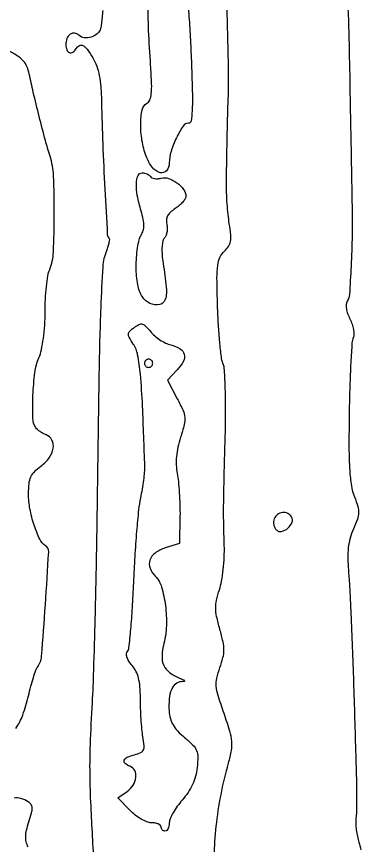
# Model space of a CAD drawing. Extents: x 0 to 5034, y 0 to 2560.
# Drawn here: x 374.1 to 458.6, y 2044.5 to 2244.8 of the extents above; entities that cross this region are included whole.
import ezdxf

# ---------------------------------------------------------------- set-up
doc = ezdxf.new("R2010")
doc.units = 0

msp = doc.modelspace()

# ---------------------------------------------------------------- linework, layer by layer
for points in [[(453.826869, 2255.28983, -0.003649), (454.260802, 2243.907211, -0.003192), (454.551667, 2232, 0.000024), (454.760393, 2220.461778, 0.000035), (454.947045, 2210.210938, 0.000019), (455.105831, 2201.541828, 0.000518), (455.150273, 2199.25, -0.009097), (455.166607, 2191.935934, -0.00847), (454.920226, 2184.449864, -0.004277), (454.522402, 2177.644852, -0.12226), (453.989688, 2175.983314, 0.1209), (453.746069, 2175.230419, 0.056278), (453.78751, 2174.198189, 0.047413), (454.091376, 2172.994699, 0.033807), (454.645375, 2171.718876, -0.038459), (455.167738, 2170.484643, -0.038254), (455.49603, 2169.182774, -0.040997), (455.600993, 2168.001219, -0.103615), (455.430559, 2167.159743, 0.085402), (455.137202, 2165.939553, 0.00309), (454.852051, 2161.142375, 0.00559), (454.612591, 2155.445875, 0.003883), (454.464016, 2149.00579, 0.004217), (454.405809, 2140.529625, 0.015238), (454.578719, 2135.134796, 0.023742), (454.990838, 2131.40296, 0.055845), (455.734745, 2128.704918, -0.021755), (456.541251, 2126.403808, -0.080947), (456.742782, 2124.886655, -0.078773), (456.454907, 2123.362713, -0.01993), (455.508061, 2121.017877, 0.036611), (454.685523, 2118.767622, 0.041931), (454.24543, 2116.520993, 0.033973), (454.1349, 2113.872387, 0.014376), (454.33042, 2110.318748, -0.008294), (454.590226, 2106.454181, -0.001617), (454.920333, 2099.481132, -0.001717), (455.251001, 2091.348461, -0.001589), (455.535168, 2083, -0.000304), (456.073037, 2065.218341, -0.003189), (456.242514, 2057.931205, -0.007628), (456.24926, 2053.763472, -0.024635), (456.075212, 2051, 0.040912), (456.039153, 2049.813457, 0.019429), (456.177054, 2048.289614, 0.01911), (456.445852, 2046.698133, 0.02566), (456.817319, 2045.283794, -0.031092), (457.267511, 2043.490713, -0.087188)], [(421.894558, 2041.967022, -0.022685), (422.34201, 2049.149355, -0.021415), (423.49115, 2056.73199, -0.019588), (425.310844, 2064.420536, 0.023461), (426.011238, 2067.48551, 0.067177), (426.106256, 2069.663835, 0.051421), (425.630226, 2072.095581, 0.009655), (424.221908, 2076.412103, -0.008543), (422.80072, 2080.735441, -0.052857), (422.348499, 2083.026314, -0.078607), (422.478981, 2084.953228, -0.031608), (423.230098, 2087.491567, 0.025699), (423.970068, 2089.887885, 0.062929), (424.195009, 2091.716071, 0.0536), (423.973927, 2093.711126, 0.014684), (423.199739, 2096.783707, -0.015696), (422.441831, 2099.817564, -0.050687), (422.209582, 2101.880131, -0.057688), (422.410881, 2103.801165, -0.024951), (423.09673, 2106.283707, 0.036359), (423.618808, 2108.356396, 0.015791), (424.02256, 2111.170839, 0.015529), (424.265153, 2114.202543, 0.019937), (424.290115, 2117, -0.002872), (424.150175, 2122.551457, -0.007069), (424.128478, 2126.629574, -0.004122), (424.216472, 2131.786358, -0.000463), (424.52381, 2143.5, 0.006264), (424.61099, 2149.458787, 0.008452), (424.531193, 2154.849483, 0.006465), (424.331573, 2159.318842, 0.07764), (423.968792, 2161, -0.06101), (423.574294, 2162.573617, -0.007504), (423.188904, 2166.103277, -0.008784), (422.866405, 2170.328527, -0.007155), (422.665423, 2174.86222, -0.004398), (422.52343, 2181.559969, -0.033873), (422.696877, 2184.692143, -0.076814), (423.235456, 2186.59106, -0.098082), (424.29788, 2188.062891, 0.05901), (425.29846, 2189.24388, 0.101702), (425.777294, 2190.434773, 0.068844), (425.844411, 2192.027358, 0.015846), (425.502945, 2194.700671, -0.013919), (425.213448, 2196.899646, -0.008034), (424.981519, 2199.558947, -0.008024), (424.834363, 2202.237691, -0.013312), (424.806741, 2204.5, -0.000602), (424.913109, 2211.309831, -0.001135), (425.018036, 2216.804754, -0.001394), (425.126716, 2221.304, -0.002494), (425.244755, 2225, 0.006973), (425.295565, 2227.211655, 0.002806), (425.30588, 2230.234375, 0.002776), (425.280642, 2233.490402, 0.003511), (425.219463, 2236.5, -0.002075), (424.822222, 2253.620431, -0.018745)], [(415.367034, 2249.660888, -0.004024), (415.749274, 2244.763705, -0.00422), (416.099501, 2239.067503, -0.003972), (416.361596, 2233.25, -0.0037), (416.575927, 2226.030405, -0.01839), (416.517099, 2221.972738, -0.027014), (416.259614, 2219.536263, -0.368288), (415.630314, 2219, 0.252742), (414.325943, 2218.295671, 0.032837), (412.713537, 2215.446047, 0.037241), (411.416579, 2212.149398, 0.075234), (411, 2209.396522, -0.172885), (410.328654, 2207.512955, -0.299879), (408.804318, 2207.035846, -0.159613), (406.862063, 2208.352987, -0.078479), (405.410174, 2211, -0.044872), (404.401372, 2214.864096, -0.043767), (404.08673, 2218.878952, -0.046017), (404.427815, 2222.236599, -0.22031), (405.5284, 2223.755956, 0.167364), (406.280724, 2224.59842, 0.073781), (406.655019, 2226.064354, 0.035856), (406.731529, 2228.530615, 0.006683), (406.486787, 2233.055646, -0.004953), (406.009186, 2241.353498, -0.016325), (405.927302, 2246.833715, -0.014013)], [(394.912799, 2246.248904, -0.002748), (394.598934, 2242.969793, -0.042522), (394.389814, 2241.857971, -0.14989), (393.589552, 2240.605247, -0.100865), (392.092158, 2239.779995, -0.104078), (390.432233, 2239.621412, -0.169916), (389.17146, 2240.22854, 0.163499), (388.131864, 2240.745248, 0.192841), (387.072418, 2240.481635, 0.146158), (386.278774, 2239.449823, 0.091605), (386, 2237.940983, 0.089964), (386.223047, 2236.711362, 0.216259), (386.862617, 2236.071086, 0.242922), (387.70169, 2236.169385, 0.106396), (388.5, 2237, -0.125118), (389.299056, 2237.772156, -0.262832), (390.134777, 2237.776585, -0.111074), (391.129001, 2236.886872, -0.01891), (392.534392, 2234.75, -0.049251), (393.464167, 2232.803005, -0.038609), (394.088571, 2230.546169, -0.030116), (394.46477, 2227.724127, -0.013666), (394.632399, 2224, 0.005162), (394.91268, 2213.983431, 0.003949), (395.418736, 2203.036697, 0.00069), (396.025571, 2192.108875, 0.184177), (396.405101, 2191.261566, -0.219486), (396.527238, 2190.930344, -0.027631), (396.422508, 2190.15399, -0.028317), (396.181816, 2189.195213, -0.019905), (395.808276, 2188.147177, 0.079283), (394.938999, 2184.330754, 0.007067), (394.429687, 2174.46591, 0.005325), (394.004333, 2158.597733, 0.000917), (393.573449, 2128.5, -0.001568), (393.347533, 2114.036719, -0.001551), (393.03022, 2099.521875, -0.001521), (392.674393, 2086.818226, -0.005999), (392.337669, 2079, 0.004162), (391.86412, 2068.870626, 0.012309), (391.768202, 2061.907797, 0.00952), (392.002736, 2054.061199, 0.001723), (392.765952, 2039.5, -0.010364)], [(373.885997, 2072.769339, 0.067604), (375.610461, 2076.032243, 0.031046), (376.984587, 2080.651894, -0.008229), (377.560175, 2082.968763, -0.010355), (378.172588, 2085.093132, -0.008663), (378.750702, 2086.84525, -0.077297), (379.131574, 2087.558769, 0.141494), (380.130523, 2090.184949, 0.003797), (381.063753, 2102.644112, 0.00245), (381.86408, 2115.480214, 0.275303), (381.107628, 2116.933482, -0.144849), (379.709912, 2118.496811, -0.03112), (378.348225, 2121.909911, -0.032778), (377.335721, 2125.84473, -0.046614), (377, 2129.437944, -0.024157), (377.121174, 2131.944487, -0.080991), (377.539748, 2133.529164, -0.091989), (378.407333, 2134.788287, -0.036858), (380, 2136.158121, 0.07876), (381.988107, 2138.180057, 0.11442), (382.940084, 2140.483425, 0.158228), (382.641415, 2142.462466, 0.190686), (381.25, 2143.708443, -0.034842), (380.526124, 2144.034416, -0.028095), (379.798248, 2144.479627, -0.02892), (379.170847, 2144.969523, -0.062485), (378.765313, 2145.427058, -0.144767), (378.015052, 2147.746259, -0.017185), (378.064413, 2153.212317, -0.021054), (378.540019, 2158.761484, -0.067145), (379.5, 2162.345757, 0.04672), (380.10328, 2164.279505, 0.018551), (380.579584, 2167.022402, 0.017464), (380.894822, 2170.167047, 0.016248), (381, 2173.402782, -0.013274), (381.081388, 2176.467974, -0.013552), (381.325328, 2179.503299, -0.013422), (381.67895, 2182.123689, -0.053509), (382.107499, 2183.6849, 0.082656), (382.996476, 2187.858203, 0.010552), (383.215899, 2197.061184, 0.011491), (383.029692, 2206.25741, 0.066129), (382.182325, 2211.041839, -0.011449), (381.071529, 2214.840865, -0.003526), (379.568821, 2220.617081, -0.003631), (378.124563, 2226.513738, -0.008938), (377.173131, 2230.869285, 0.053376), (376.606199, 2232.677409, 0.082561), (375.717673, 2234.047778, 0.06504), (374.272857, 2235.266982, 0.022179), (371.895739, 2236.64914, 0.048186)], [(376.911776, 2044.164849, -0.062268), (376.437516, 2045.398485, -0.067412), (376.298795, 2046.677644, -0.052097), (376.498975, 2048.200581, -0.020998), (377.072869, 2050.220794, 0.01315), (377.728239, 2052.397294, 0.073782), (377.872057, 2053.601333, 0.142639), (377.61347, 2054.403665, 0.103233), (376.935295, 2055.061152, 0.070139), (375.130004, 2055.876289, 0.126146), (373.516117, 2055.929741, 0.177547)]]:
    msp.add_lwpolyline(points, format="xyb")
for points in [[(406.441979, 2206.09388, 0.156232), (406.803399, 2205.784945, 0.063512), (407.434354, 2205.610017, 0.05446), (408.215061, 2205.582848, 0.045469), (409.033878, 2205.71911, -0.149341), (410.815957, 2205.646518, -0.07336), (412.845085, 2204.580678, -0.074106), (414.457642, 2202.991627, -0.162611), (415, 2201.368065, -0.136777), (414.826312, 2200.745015, -0.041017), (414.243919, 2199.939028, -0.037729), (413.411152, 2199.102481, -0.033062), (412.426106, 2198.359626, 0.039028), (411.275587, 2197.47028, 0.083406), (410.58172, 2196.591396, 0.103313), (410.299069, 2195.664462, 0.08668), (410.384255, 2194.638609, -0.057011), (410.509001, 2193.765268, -0.046847), (410.447173, 2192.824771, -0.048692), (410.220464, 2191.960662, -0.084913), (409.851319, 2191.320851, 0.117951), (409.460882, 2190.528637, 0.036476), (409.260582, 2189.204853, 0.03246), (409.24041, 2187.571932, 0.023799), (409.421568, 2185.768815, -0.006665), (410.185496, 2180.118776, -0.047898), (410.255125, 2177.371647, -0.129134), (409.761229, 2175.916569, -0.200238), (408.675596, 2175.187357, -0.155279), (406.322264, 2175.451729, -0.147877), (404.50011, 2177.029344, -0.098081), (403.362125, 2179.980482, -0.043152), (403, 2184.168556, -0.018278), (403.087109, 2186.550601, -0.019628), (403.348081, 2188.863546, -0.019598), (403.726288, 2190.821663, -0.082249), (404.184957, 2191.924555, 0.067418), (404.695367, 2193.056499, 0.072372), (404.869914, 2194.256085, 0.053411), (404.711605, 2195.733835, 0.019416), (404.184957, 2197.777006, -0.025363), (403.275033, 2201.489133, -0.054409), (403.036934, 2204.423731, -0.090278), (403.438146, 2206.32643, -0.304661), (404.440983, 2207, -0.056517), (405.033719, 2206.932786, -0.049886), (405.623181, 2206.733827, -0.052735), (406.122394, 2206.44094, -0.095607)], [(411.330763, 2165.442978, -0.071142), (413.599193, 2164.524877, -0.19995), (414.614425, 2163.187957, -0.190343), (414.405388, 2161.474591, -0.064238), (412.904926, 2159.398798), (410.556824, 2156.899359), (412.925421, 2152.434511, -0.015996), (414.320217, 2149.589021, -0.084759), (414.755755, 2147.915859, -0.084078), (414.613278, 2146.186868, -0.015603), (413.724911, 2143.111208, 0.023494), (413.074412, 2140.718101, 0.031329), (412.725005, 2138.493475, 0.033871), (412.671586, 2136.393859, 0.037418), (412.908879, 2134.376376, -0.022992), (413.193253, 2132.441206, -0.008811), (413.41695, 2129.729547, -0.008703), (413.556834, 2126.773191, -0.010584), (413.580976, 2124.000803), (413.5, 2117.501607), (410, 2116.375425, 0.077365), (407.569866, 2115.154037, 0.156307), (406.302804, 2113.454171, 0.177192), (406.342655, 2111.491754, 0.10396), (407.641935, 2109.500922, -0.127473), (409.136536, 2106.960656, -0.037885), (410.049825, 2102.512555, -0.03806), (410.299552, 2097.590081, -0.056848), (409.703338, 2093.32742, 0.050592), (409.237918, 2090.277725, 0.118673), (409.661243, 2088.026808, 0.12795), (411.031871, 2086.32023, 0.063717), (413.465282, 2084.951524, -0.008801), (414.479747, 2084.51938, -0.185875), (414.707081, 2084.290923, -0.501218), (414.614263, 2084.12648, -0.022286), (413.856989, 2084.063386, 0.170927), (412.485738, 2083.520231, 0.116782), (411.499616, 2082.146393, 0.077852), (410.973184, 2079.944364, 0.036243), (410.953109, 2077, 0.049262), (411.25589, 2075.17126, 0.06672), (411.900818, 2073.627678, 0.058688), (413.00078, 2072.169434, 0.028929), (414.70307, 2070.585298, -0.021817), (416.719809, 2068.761336, -0.098904), (417.603611, 2067.454832, -0.103084), (417.89905, 2065.936219, -0.024741), (417.73716, 2063.360445, -0.038378), (417.329287, 2061.227675, -0.041159), (416.606051, 2059.233677, -0.03998), (415.544226, 2057.336002, -0.032631), (414.125672, 2055.490351, 0.024812), (412.929333, 2053.983154, 0.026625), (411.918166, 2052.398862, 0.02747), (411.203368, 2050.955784, 0.101592), (411, 2049.965204, -0.048912), (410.926254, 2049.213144, -0.068912), (410.70625, 2048.577279, -0.089094), (410.381825, 2048.149119, -0.188345), (410, 2048, -0.099038), (409.618362, 2048.076342, -0.097945), (409.29375, 2048.29375, -0.097945), (409.076342, 2048.618362, -0.099038), (409, 2049, 0.214099), (408.828347, 2049.382498, 0.079933), (408.320583, 2049.70625, 0.060804), (407.572632, 2049.926702, 0.041315), (406.687091, 2050, -0.095092), (405.59753, 2050.209107, -0.036537), (404.205131, 2050.885611, -0.034537), (402.761758, 2051.861158, -0.035869), (401.485778, 2053.014844), (398.597374, 2056.029689), (400.798687, 2057.571548, 0.096677), (402.25825, 2059.085743, 0.115304), (402.926793, 2060.947916, 0.145425), (402.635608, 2062.607027, 0.187613), (401.5, 2063.638374, -0.07993), (400.307743, 2064.330433, -0.327598), (400.111323, 2065.092719, -0.198375), (400.837304, 2065.837466, -0.040169), (402.622751, 2066.441453, 0.042233), (404.090415, 2066.944689, 0.182941), (404.735921, 2067.578955, 0.131638), (404.914109, 2068.613718, 0.018154), (404.633757, 2070.799861, -0.017074), (404.39773, 2072.60939, -0.007169), (404.198479, 2075.0572, -0.007083), (404.059913, 2077.683209, -0.009147), (404.011006, 2080.09699, 0.018816), (403.90051, 2082.88629, 0.042966), (403.558833, 2084.962584, 0.055329), (402.944548, 2086.596935, 0.061171), (402.002321, 2087.997324, -0.035262), (401.227867, 2089.028956, -0.064141), (400.774531, 2089.978676, -0.08743), (400.658427, 2090.786027, -0.162276), (400.88499, 2091.400334, 0.143217), (401.256675, 2092.303058, 0.003655), (401.695387, 2096.730098, 0.0075), (402.097658, 2101.980627, 0.005014), (402.407553, 2108, -0.004933), (402.730918, 2114.300829, -0.005377), (403.171309, 2120.415625, -0.005061), (403.657419, 2125.640445, -0.026317), (404.105742, 2128.5, 0.010266), (404.503954, 2130.597652, 0.009488), (404.827391, 2132.765625, 0.009523), (405.041932, 2134.706801, 0.03098), (405.07956, 2136, 0.002209), (404.533336, 2150.64959, 0.01287), (404.013142, 2158.353163, 0.022953), (403.35586, 2163.04925, 0.099093), (402.3092, 2165.650853, -0.015948), (401.316655, 2167.276488, -0.145384), (401.131558, 2168.075982, -0.190341), (401.442366, 2168.740627, -0.031081), (402.555555, 2169.668877, -0.042308), (403.718088, 2170.37899, -0.182963), (404.509046, 2170.459835, -0.138006), (405.288066, 2169.998837, -0.020683), (406.5, 2168.6193, 0.04619), (407.472534, 2167.619886, 0.031278), (408.744037, 2166.664911, 0.031548), (410.101204, 2165.890427, 0.053291)], [(405, 2161, 0.099038), (405.076342, 2160.618362, 0.097945), (405.29375, 2160.29375, 0.097945), (405.618362, 2160.076342, 0.099038), (406, 2160, 0.099038), (406.381638, 2160.076342, 0.097945), (406.70625, 2160.29375, 0.097945), (406.923658, 2160.618362, 0.099038), (407, 2161, 0.099038), (406.923658, 2161.381638, 0.097945), (406.70625, 2161.70625, 0.097945), (406.381638, 2161.923658, 0.099038), (406, 2162, 0.099038), (405.618362, 2161.923658, 0.097945), (405.29375, 2161.70625, 0.097945), (405.076342, 2161.381638, 0.099038)], [(436.335833, 2123.432783, 0.078973), (436.190861, 2122.748556, 0.061963), (436.245949, 2121.991082, 0.062586), (436.483256, 2121.278264, 0.084958), (436.87436, 2120.72564, 0.258494), (438.111324, 2120.370635, 0.121924), (439.640913, 2121.145839, 0.117488), (440.667909, 2122.568791, 0.240702), (440.559307, 2123.904039, 0.147098), (439.613164, 2124.742481, 0.13688), (438.332816, 2124.950349, 0.134567), (437.113411, 2124.465215, 0.140467)]]:
    msp.add_lwpolyline(points, format="xyb", close=True)

doc.saveas('drawing.dxf')
